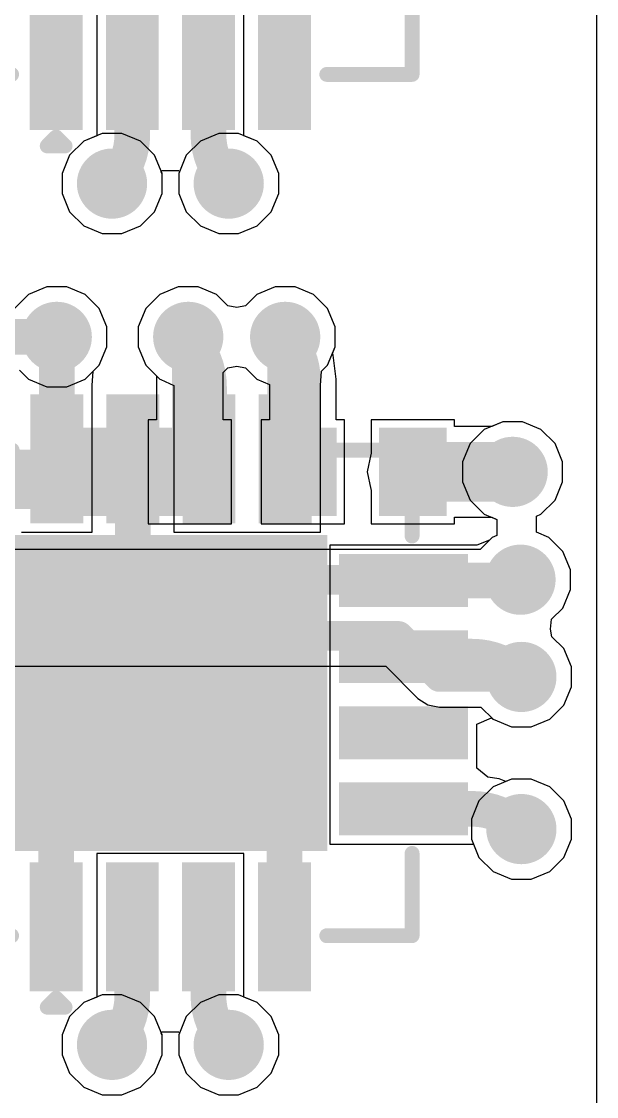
# Model space of a CAD drawing. Header units: millimetres. Extents: x -0.2 to 45, y 0 to 49.7.
# Drawn here: x 40.1 to 45.01, y 25.4 to 34.59 of the extents above; entities that cross this region are included whole.
import ezdxf

# ---------------------------------------------------------------- set-up
doc = ezdxf.new("R2010")
doc.units = ezdxf.units.MM
for name, color, linetype in [('BottomLayer', 5, 'Continuous'), ('BottomPaste', 16, 'Continuous'), ('BottomSolder', 6, 'Continuous'), ('TopLayer', 1, 'Continuous'), ('TopOverlay', 2, 'Continuous'), ('TopSolder', 216, 'Continuous'), ('ViaHoleLayer', 16, 'Continuous')]:
    doc.layers.add(name, color=color, linetype=linetype)

# ---------------------------------------------------------------- blocks, each defined once
blk = doc.blocks.new('QFN_16_EP_4_4__49')
at = {"layer": 'TopLayer'}
for points in [[(-1.1656, 2.5), (-0.8156, 2.5), (-0.8156, 1.5), (-1.1656, 1.5)], [(-0.5154, 2.5), (-0.1654, 2.5), (-0.1654, 1.5), (-0.5154, 1.5)], [(0.1349, 2.5), (0.4849, 2.5), (0.4849, 1.5), (0.1349, 1.5)], [(0.7851, 2.5), (1.1351, 2.5), (1.1351, 1.5), (0.7851, 1.5)], [(-1.3, 1.3), (1.3, 1.3), (1.3, -1.3), (-1.3, -1.3)], [(-1.5, 1.1402), (-1.5, 0.7902), (-2.5, 0.7902), (-2.5, 1.1402)], [(2.5, 1.1351), (2.5, 0.7851), (1.5, 0.7851), (1.5, 1.1351)], [(-1.5, 0.49), (-1.5, 0.14), (-2.5, 0.14), (-2.5, 0.49)], [(2.5, 0.4849), (2.5, 0.1349), (1.5, 0.1349), (1.5, 0.4849)], [(-1.5, -0.1603), (-1.5, -0.5103), (-2.5, -0.5103), (-2.5, -0.1603)], [(2.5, -0.1654), (2.5, -0.5154), (1.5, -0.5154), (1.5, -0.1654)], [(-1.5, -0.8105), (-1.5, -1.1605), (-2.5, -1.1605), (-2.5, -0.8105)], [(2.5, -0.8156), (2.5, -1.1656), (1.5, -1.1656), (1.5, -0.8156)], [(-1.1656, -1.5), (-0.8156, -1.5), (-0.8156, -2.5), (-1.1656, -2.5)], [(-0.5154, -1.5), (-0.1654, -1.5), (-0.1654, -2.5), (-0.5154, -2.5)], [(0.1349, -1.5), (0.4849, -1.5), (0.4849, -2.5), (0.1349, -2.5)], [(0.7851, -1.5), (1.1351, -1.5), (1.1351, -2.5), (0.7851, -2.5)]]:
    blk.add_hatch(color=1, dxfattribs=at).paths.add_polyline_path(points)
at = {"layer": 'TopSolder'}
for points in [[(-1.2164, 2.5508), (-0.7648, 2.5508), (-0.7648, 1.4492), (-1.2164, 1.4492)], [(-0.5662, 2.5508), (-0.1146, 2.5508), (-0.1146, 1.4492), (-0.5662, 1.4492)], [(0.0841, 2.5508), (0.5357, 2.5508), (0.5357, 1.4492), (0.0841, 1.4492)], [(0.7343, 2.5508), (1.1859, 2.5508), (1.1859, 1.4492), (0.7343, 1.4492)], [(-1.3508, 1.3508), (1.3508, 1.3508), (1.3508, -1.3508), (-1.3508, -1.3508)], [(-1.4492, 1.191), (-1.4492, 0.7394), (-2.5508, 0.7394), (-2.5508, 1.191)], [(2.5508, 1.1859), (2.5508, 0.7343), (1.4492, 0.7343), (1.4492, 1.1859)], [(-1.4492, 0.5408), (-1.4492, 0.0892), (-2.5508, 0.0892), (-2.5508, 0.5408)], [(2.5508, 0.5357), (2.5508, 0.0841), (1.4492, 0.0841), (1.4492, 0.5357)], [(-1.4492, -0.1095), (-1.4492, -0.5611), (-2.5508, -0.5611), (-2.5508, -0.1095)], [(2.5508, -0.1146), (2.5508, -0.5662), (1.4492, -0.5662), (1.4492, -0.1146)], [(-1.4492, -0.7597), (-1.4492, -1.2113), (-2.5508, -1.2113), (-2.5508, -0.7597)], [(2.5508, -0.7648), (2.5508, -1.2164), (1.4492, -1.2164), (1.4492, -0.7648)], [(-1.2164, -1.4492), (-0.7648, -1.4492), (-0.7648, -2.5508), (-1.2164, -2.5508)], [(-0.5662, -1.4492), (-0.1146, -1.4492), (-0.1146, -2.5508), (-0.5662, -2.5508)], [(0.0841, -1.4492), (0.5357, -1.4492), (0.5357, -2.5508), (0.0841, -2.5508)], [(0.7343, -1.4492), (1.1859, -1.4492), (1.1859, -2.5508), (0.7343, -2.5508)]]:
    blk.add_hatch(color=216, dxfattribs=at).paths.add_polyline_path(points)
at = {"layer": 'TopOverlay', "const_width": 0.127}
for points in [[(-2.0746, 2.0746), (-2.0746, 1.3459)], [(-2.0746, 2.0746), (-1.3714, 2.0746)], [(1.3408, 2.0746), (2.0745, 2.0746)], [(2.0745, 2.0746), (2.0745, 1.3409)], [(-2.6858, 1.0414), (-2.6858, 0.889)], [(-2.6858, 1.0414), (-2.6096, 0.9652)], [(-2.6096, 0.9652), (-2.6858, 0.889)], [(-2.0746, -1.3459), (-2.0746, -2.0746)], [(2.0745, -1.3409), (2.0745, -2.0746)], [(-2.0746, -2.0746), (-1.3714, -2.0746)], [(1.3408, -2.0746), (2.0745, -2.0746)]]:
    blk.add_lwpolyline(points, dxfattribs=at)
at = {"layer": 'TopOverlay', "const_width": 0.0635}
for points in [[(-2.1064, 2.0746, 1), (-2.0429, 2.0746, 1)], [(-2.1064, 2.0746, 1), (-2.0429, 2.0746, 1)], [(-1.4031, 2.0746, 1), (-1.3396, 2.0746, 1)], [(1.3091, 2.0746, 1), (1.3726, 2.0746, 1)], [(2.0428, 2.0746, 1), (2.1063, 2.0746, 1)], [(2.0428, 2.0746, 1), (2.1063, 2.0746, 1)], [(-2.1064, 1.3459, 1), (-2.0429, 1.3459, 1)], [(2.0428, 1.3409, 1), (2.1063, 1.3409, 1)], [(-2.7175, 1.0414, 1), (-2.654, 1.0414, 1)], [(-2.7175, 1.0414, 1), (-2.654, 1.0414, 1)], [(-2.6413, 0.9652, 1), (-2.5778, 0.9652, 1)], [(-2.6413, 0.9652, 1), (-2.5778, 0.9652, 1)], [(-2.7175, 0.889, 1), (-2.654, 0.889, 1)], [(-2.7175, 0.889, 1), (-2.654, 0.889, 1)], [(-2.1064, -1.3459, 1), (-2.0429, -1.3459, 1)], [(2.0428, -1.3409, 1), (2.1063, -1.3409, 1)], [(-2.1064, -2.0746, 1), (-2.0429, -2.0746, 1)], [(-2.1064, -2.0746, 1), (-2.0429, -2.0746, 1)], [(-1.4031, -2.0746, 1), (-1.3396, -2.0746, 1)], [(1.3091, -2.0746, 1), (1.3726, -2.0746, 1)], [(2.0428, -2.0746, 1), (2.1063, -2.0746, 1)], [(2.0428, -2.0746, 1), (2.1063, -2.0746, 1)]]:
    blk.add_lwpolyline(points, format="xyb", close=True, dxfattribs=at)
blk = doc.blocks.new('QFN_16_EP_4_4__50')
at = {"layer": 'TopLayer'}
for points in [[(-1.1656, 2.5), (-0.8156, 2.5), (-0.8156, 1.5), (-1.1656, 1.5)], [(-0.5154, 2.5), (-0.1654, 2.5), (-0.1654, 1.5), (-0.5154, 1.5)], [(0.1349, 2.5), (0.4849, 2.5), (0.4849, 1.5), (0.1349, 1.5)], [(0.7851, 2.5), (1.1351, 2.5), (1.1351, 1.5), (0.7851, 1.5)], [(-1.3, 1.3), (1.3, 1.3), (1.3, -1.3), (-1.3, -1.3)], [(-1.5, 1.1402), (-1.5, 0.7902), (-2.5, 0.7902), (-2.5, 1.1402)], [(2.5, 1.1351), (2.5, 0.7851), (1.5, 0.7851), (1.5, 1.1351)], [(-1.5, 0.49), (-1.5, 0.14), (-2.5, 0.14), (-2.5, 0.49)], [(2.5, 0.4849), (2.5, 0.1349), (1.5, 0.1349), (1.5, 0.4849)], [(-1.5, -0.1603), (-1.5, -0.5103), (-2.5, -0.5103), (-2.5, -0.1603)], [(2.5, -0.1654), (2.5, -0.5154), (1.5, -0.5154), (1.5, -0.1654)], [(-1.5, -0.8105), (-1.5, -1.1605), (-2.5, -1.1605), (-2.5, -0.8105)], [(2.5, -0.8156), (2.5, -1.1656), (1.5, -1.1656), (1.5, -0.8156)], [(-1.1656, -1.5), (-0.8156, -1.5), (-0.8156, -2.5), (-1.1656, -2.5)], [(-0.5154, -1.5), (-0.1654, -1.5), (-0.1654, -2.5), (-0.5154, -2.5)], [(0.1349, -1.5), (0.4849, -1.5), (0.4849, -2.5), (0.1349, -2.5)], [(0.7851, -1.5), (1.1351, -1.5), (1.1351, -2.5), (0.7851, -2.5)]]:
    blk.add_hatch(color=1, dxfattribs=at).paths.add_polyline_path(points)
at = {"layer": 'TopSolder'}
for points in [[(-1.2164, 2.5508), (-0.7648, 2.5508), (-0.7648, 1.4492), (-1.2164, 1.4492)], [(-0.5662, 2.5508), (-0.1146, 2.5508), (-0.1146, 1.4492), (-0.5662, 1.4492)], [(0.0841, 2.5508), (0.5357, 2.5508), (0.5357, 1.4492), (0.0841, 1.4492)], [(0.7343, 2.5508), (1.1859, 2.5508), (1.1859, 1.4492), (0.7343, 1.4492)], [(-1.3508, 1.3508), (1.3508, 1.3508), (1.3508, -1.3508), (-1.3508, -1.3508)], [(-1.4492, 1.191), (-1.4492, 0.7394), (-2.5508, 0.7394), (-2.5508, 1.191)], [(2.5508, 1.1859), (2.5508, 0.7343), (1.4492, 0.7343), (1.4492, 1.1859)], [(-1.4492, 0.5408), (-1.4492, 0.0892), (-2.5508, 0.0892), (-2.5508, 0.5408)], [(2.5508, 0.5357), (2.5508, 0.0841), (1.4492, 0.0841), (1.4492, 0.5357)], [(-1.4492, -0.1095), (-1.4492, -0.5611), (-2.5508, -0.5611), (-2.5508, -0.1095)], [(2.5508, -0.1146), (2.5508, -0.5662), (1.4492, -0.5662), (1.4492, -0.1146)], [(-1.4492, -0.7597), (-1.4492, -1.2113), (-2.5508, -1.2113), (-2.5508, -0.7597)], [(2.5508, -0.7648), (2.5508, -1.2164), (1.4492, -1.2164), (1.4492, -0.7648)], [(-1.2164, -1.4492), (-0.7648, -1.4492), (-0.7648, -2.5508), (-1.2164, -2.5508)], [(-0.5662, -1.4492), (-0.1146, -1.4492), (-0.1146, -2.5508), (-0.5662, -2.5508)], [(0.0841, -1.4492), (0.5357, -1.4492), (0.5357, -2.5508), (0.0841, -2.5508)], [(0.7343, -1.4492), (1.1859, -1.4492), (1.1859, -2.5508), (0.7343, -2.5508)]]:
    blk.add_hatch(color=216, dxfattribs=at).paths.add_polyline_path(points)
at = {"layer": 'TopOverlay', "const_width": 0.127}
for points in [[(-2.0746, 2.0746), (-2.0746, 1.3459)], [(-2.0746, 2.0746), (-1.3714, 2.0746)], [(1.3408, 2.0746), (2.0745, 2.0746)], [(2.0745, 2.0746), (2.0745, 1.3409)], [(-2.6858, 1.0414), (-2.6858, 0.889)], [(-2.6858, 1.0414), (-2.6096, 0.9652)], [(-2.6096, 0.9652), (-2.6858, 0.889)], [(-2.0746, -1.3459), (-2.0746, -2.0746)], [(2.0745, -1.3409), (2.0745, -2.0746)], [(-2.0746, -2.0746), (-1.3714, -2.0746)], [(1.3408, -2.0746), (2.0745, -2.0746)]]:
    blk.add_lwpolyline(points, dxfattribs=at)
at = {"layer": 'TopOverlay', "const_width": 0.0635}
for points in [[(-2.1064, 2.0746, 1), (-2.0429, 2.0746, 1)], [(-2.1064, 2.0746, 1), (-2.0429, 2.0746, 1)], [(-1.4031, 2.0746, 1), (-1.3396, 2.0746, 1)], [(1.3091, 2.0746, 1), (1.3726, 2.0746, 1)], [(2.0428, 2.0746, 1), (2.1063, 2.0746, 1)], [(2.0428, 2.0746, 1), (2.1063, 2.0746, 1)], [(-2.1064, 1.3459, 1), (-2.0429, 1.3459, 1)], [(2.0428, 1.3409, 1), (2.1063, 1.3409, 1)], [(-2.7175, 1.0414, 1), (-2.654, 1.0414, 1)], [(-2.7175, 1.0414, 1), (-2.654, 1.0414, 1)], [(-2.6413, 0.9652, 1), (-2.5778, 0.9652, 1)], [(-2.6413, 0.9652, 1), (-2.5778, 0.9652, 1)], [(-2.7175, 0.889, 1), (-2.654, 0.889, 1)], [(-2.7175, 0.889, 1), (-2.654, 0.889, 1)], [(-2.1064, -1.3459, 1), (-2.0429, -1.3459, 1)], [(2.0428, -1.3409, 1), (2.1063, -1.3409, 1)], [(-2.1064, -2.0746, 1), (-2.0429, -2.0746, 1)], [(-2.1064, -2.0746, 1), (-2.0429, -2.0746, 1)], [(-1.4031, -2.0746, 1), (-1.3396, -2.0746, 1)], [(1.3091, -2.0746, 1), (1.3726, -2.0746, 1)], [(2.0428, -2.0746, 1), (2.1063, -2.0746, 1)], [(2.0428, -2.0746, 1), (2.1063, -2.0746, 1)]]:
    blk.add_lwpolyline(points, format="xyb", close=True, dxfattribs=at)
blk = doc.blocks.new('C___0402_B_78')
at = {"layer": 'BottomLayer'}
for points in [[(-0.2413, 0.3175), (-0.2413, -0.3175), (-0.6985, -0.3175), (-0.6985, 0.3175)], [(0.6985, 0.3175), (0.6985, -0.3175), (0.2413, -0.3175), (0.2413, 0.3175)]]:
    blk.add_hatch(color=5, dxfattribs=at).paths.add_polyline_path(points)
at = {"layer": 'BottomPaste'}
for points in [[(-0.2413, 0.3175), (-0.2413, -0.3175), (-0.6985, -0.3175), (-0.6985, 0.3175)], [(0.6985, 0.3175), (0.6985, -0.3175), (0.2413, -0.3175), (0.2413, 0.3175)]]:
    blk.add_hatch(color=16, dxfattribs=at).paths.add_polyline_path(points)
at = {"layer": 'BottomSolder'}
for points in [[(-0.1813, 0.3775), (-0.1813, -0.3775), (-0.7585, -0.3775), (-0.7585, 0.3775)], [(0.7585, 0.3775), (0.7585, -0.3775), (0.1813, -0.3775), (0.1813, 0.3775)]]:
    blk.add_hatch(color=6, dxfattribs=at).paths.add_polyline_path(points)
blk = doc.blocks.new('C___0402_B_79')
at = {"layer": 'BottomLayer'}
for points in [[(-0.2413, 0.3175), (-0.2413, -0.3175), (-0.6985, -0.3175), (-0.6985, 0.3175)], [(0.6985, 0.3175), (0.6985, -0.3175), (0.2413, -0.3175), (0.2413, 0.3175)]]:
    blk.add_hatch(color=5, dxfattribs=at).paths.add_polyline_path(points)
at = {"layer": 'BottomPaste'}
for points in [[(-0.2413, 0.3175), (-0.2413, -0.3175), (-0.6985, -0.3175), (-0.6985, 0.3175)], [(0.6985, 0.3175), (0.6985, -0.3175), (0.2413, -0.3175), (0.2413, 0.3175)]]:
    blk.add_hatch(color=16, dxfattribs=at).paths.add_polyline_path(points)
at = {"layer": 'BottomSolder'}
for points in [[(-0.1813, 0.3775), (-0.1813, -0.3775), (-0.7585, -0.3775), (-0.7585, 0.3775)], [(0.7585, 0.3775), (0.7585, -0.3775), (0.1813, -0.3775), (0.1813, 0.3775)]]:
    blk.add_hatch(color=6, dxfattribs=at).paths.add_polyline_path(points)

msp = doc.modelspace()

# ---------------------------------------------------------------- hatches: boundary and pattern name
at = {"layer": 'BottomLayer'}
h = msp.add_hatch(color=5, dxfattribs=at)
edge = h.paths.add_edge_path()
edge.add_arc((40.8713, 33.2029), 0.3, 0, 360)
h = msp.add_hatch(color=5, dxfattribs=at)
edge = h.paths.add_edge_path()
edge.add_arc((41.8679, 33.2029), 0.3, 0, 360)
h = msp.add_hatch(color=5, dxfattribs=at)
edge = h.paths.add_edge_path()
edge.add_arc((40.3993, 31.8931), 0.3, 0, 360)
h = msp.add_hatch(color=5, dxfattribs=at)
edge = h.paths.add_edge_path()
edge.add_arc((41.522, 31.8931), 0.3, 0, 360)
h = msp.add_hatch(color=5, dxfattribs=at)
edge = h.paths.add_edge_path()
edge.add_arc((42.35, 31.8931), 0.3, 0, 360)
h = msp.add_hatch(color=5, dxfattribs=at)
edge = h.paths.add_edge_path()
edge.add_arc((44.2928, 30.7395), 0.3, 0, 360)
h = msp.add_hatch(color=5, dxfattribs=at)
edge = h.paths.add_edge_path()
edge.add_arc((44.3598, 29.8177), 0.3, 0, 360)
h = msp.add_hatch(color=5, dxfattribs=at)
edge = h.paths.add_edge_path()
edge.add_arc((44.3672, 28.9869), 0.3, 0, 360)
h = msp.add_hatch(color=5, dxfattribs=at)
edge = h.paths.add_edge_path()
edge.add_arc((40.5448, 28.7289), 0.3, 0, 360)
h = msp.add_hatch(color=5, dxfattribs=at)
edge = h.paths.add_edge_path()
edge.add_arc((41.329, 28.7289), 0.3, 0, 360)
h = msp.add_hatch(color=5, dxfattribs=at)
edge = h.paths.add_edge_path()
edge.add_arc((42.1132, 28.7289), 0.3, 0, 360)
h = msp.add_hatch(color=5, dxfattribs=at)
edge = h.paths.add_edge_path()
edge.add_arc((40.5448, 27.9629), 0.3, 0, 360)
h = msp.add_hatch(color=5, dxfattribs=at)
edge = h.paths.add_edge_path()
edge.add_arc((41.329, 27.9629), 0.3, 0, 360)
h = msp.add_hatch(color=5, dxfattribs=at)
edge = h.paths.add_edge_path()
edge.add_arc((42.1132, 27.9629), 0.3, 0, 360)
h = msp.add_hatch(color=5, dxfattribs=at)
edge = h.paths.add_edge_path()
edge.add_arc((44.3672, 27.6864), 0.3, 0, 360)
h = msp.add_hatch(color=5, dxfattribs=at)
edge = h.paths.add_edge_path()
edge.add_arc((40.8713, 25.8424), 0.3, 0, 360)
h = msp.add_hatch(color=5, dxfattribs=at)
edge = h.paths.add_edge_path()
edge.add_arc((41.8679, 25.8424), 0.3, 0, 360)
at = {"layer": 'BottomSolder'}
h = msp.add_hatch(color=6, dxfattribs=at)
edge = h.paths.add_edge_path()
edge.add_arc((40.5448, 28.7289), 0.4016, 0, 360)
h = msp.add_hatch(color=6, dxfattribs=at)
edge = h.paths.add_edge_path()
edge.add_arc((41.329, 28.7289), 0.4016, 0, 360)
h = msp.add_hatch(color=6, dxfattribs=at)
edge = h.paths.add_edge_path()
edge.add_arc((42.1132, 28.7289), 0.4016, 0, 360)
h = msp.add_hatch(color=6, dxfattribs=at)
edge = h.paths.add_edge_path()
edge.add_arc((40.5448, 27.9629), 0.4016, 0, 360)
h = msp.add_hatch(color=6, dxfattribs=at)
edge = h.paths.add_edge_path()
edge.add_arc((41.329, 27.9629), 0.4016, 0, 360)
h = msp.add_hatch(color=6, dxfattribs=at)
edge = h.paths.add_edge_path()
edge.add_arc((42.1132, 27.9629), 0.4016, 0, 360)
at = {"layer": 'TopLayer'}
h = msp.add_hatch(color=1, dxfattribs=at)
edge = h.paths.add_edge_path()
edge.add_arc((40.8713, 33.2029), 0.3, 0, 360)
h = msp.add_hatch(color=1, dxfattribs=at)
edge = h.paths.add_edge_path()
edge.add_arc((41.8679, 33.2029), 0.3, 0, 360)
h = msp.add_hatch(color=1, dxfattribs=at)
edge = h.paths.add_edge_path()
edge.add_arc((40.3993, 31.8931), 0.3, 0, 360)
h = msp.add_hatch(color=1, dxfattribs=at)
edge = h.paths.add_edge_path()
edge.add_arc((41.522, 31.8931), 0.3, 0, 360)
h = msp.add_hatch(color=1, dxfattribs=at)
edge = h.paths.add_edge_path()
edge.add_arc((42.35, 31.8931), 0.3, 0, 360)
h = msp.add_hatch(color=1, dxfattribs=at)
edge = h.paths.add_edge_path()
edge.add_arc((44.2928, 30.7395), 0.3, 0, 360)
h = msp.add_hatch(color=1, dxfattribs=at)
edge = h.paths.add_edge_path()
edge.add_arc((44.3598, 29.8177), 0.3, 0, 360)
h = msp.add_hatch(color=1, dxfattribs=at)
edge = h.paths.add_edge_path()
edge.add_arc((44.3672, 28.9869), 0.3, 0, 360)
h = msp.add_hatch(color=1, dxfattribs=at)
edge = h.paths.add_edge_path()
edge.add_arc((40.5448, 28.7289), 0.3, 0, 360)
h = msp.add_hatch(color=1, dxfattribs=at)
edge = h.paths.add_edge_path()
edge.add_arc((41.329, 28.7289), 0.3, 0, 360)
h = msp.add_hatch(color=1, dxfattribs=at)
edge = h.paths.add_edge_path()
edge.add_arc((42.1132, 28.7289), 0.3, 0, 360)
h = msp.add_hatch(color=1, dxfattribs=at)
edge = h.paths.add_edge_path()
edge.add_arc((40.5448, 27.9629), 0.3, 0, 360)
h = msp.add_hatch(color=1, dxfattribs=at)
edge = h.paths.add_edge_path()
edge.add_arc((41.329, 27.9629), 0.3, 0, 360)
h = msp.add_hatch(color=1, dxfattribs=at)
edge = h.paths.add_edge_path()
edge.add_arc((42.1132, 27.9629), 0.3, 0, 360)
h = msp.add_hatch(color=1, dxfattribs=at)
edge = h.paths.add_edge_path()
edge.add_arc((44.3672, 27.6864), 0.3, 0, 360)
h = msp.add_hatch(color=1, dxfattribs=at)
edge = h.paths.add_edge_path()
edge.add_arc((40.8713, 25.8424), 0.3, 0, 360)
h = msp.add_hatch(color=1, dxfattribs=at)
edge = h.paths.add_edge_path()
edge.add_arc((41.8679, 25.8424), 0.3, 0, 360)
at = {"layer": 'TopSolder'}
h = msp.add_hatch(color=216, dxfattribs=at)
edge = h.paths.add_edge_path()
edge.add_arc((40.5448, 28.7289), 0.4016, 0, 360)
h = msp.add_hatch(color=216, dxfattribs=at)
edge = h.paths.add_edge_path()
edge.add_arc((41.329, 28.7289), 0.4016, 0, 360)
h = msp.add_hatch(color=216, dxfattribs=at)
edge = h.paths.add_edge_path()
edge.add_arc((42.1132, 28.7289), 0.4016, 0, 360)
h = msp.add_hatch(color=216, dxfattribs=at)
edge = h.paths.add_edge_path()
edge.add_arc((40.5448, 27.9629), 0.4016, 0, 360)
h = msp.add_hatch(color=216, dxfattribs=at)
edge = h.paths.add_edge_path()
edge.add_arc((41.329, 27.9629), 0.4016, 0, 360)
h = msp.add_hatch(color=216, dxfattribs=at)
edge = h.paths.add_edge_path()
edge.add_arc((42.1132, 27.9629), 0.4016, 0, 360)
at = {"layer": 'ViaHoleLayer'}
h = msp.add_hatch(color=16, dxfattribs=at)
edge = h.paths.add_edge_path()
edge.add_arc((40.8713, 33.2029), 0.15, 0, 360)
h = msp.add_hatch(color=16, dxfattribs=at)
edge = h.paths.add_edge_path()
edge.add_arc((41.8679, 33.2029), 0.15, 0, 360)
h = msp.add_hatch(color=16, dxfattribs=at)
edge = h.paths.add_edge_path()
edge.add_arc((40.3993, 31.8931), 0.15, 0, 360)
h = msp.add_hatch(color=16, dxfattribs=at)
edge = h.paths.add_edge_path()
edge.add_arc((41.522, 31.8931), 0.15, 0, 360)
h = msp.add_hatch(color=16, dxfattribs=at)
edge = h.paths.add_edge_path()
edge.add_arc((42.35, 31.8931), 0.15, 0, 360)
h = msp.add_hatch(color=16, dxfattribs=at)
edge = h.paths.add_edge_path()
edge.add_arc((44.2928, 30.7395), 0.15, 0, 360)
h = msp.add_hatch(color=16, dxfattribs=at)
edge = h.paths.add_edge_path()
edge.add_arc((44.3598, 29.8177), 0.15, 0, 360)
h = msp.add_hatch(color=16, dxfattribs=at)
edge = h.paths.add_edge_path()
edge.add_arc((44.3672, 28.9869), 0.15, 0, 360)
h = msp.add_hatch(color=16, dxfattribs=at)
edge = h.paths.add_edge_path()
edge.add_arc((40.5448, 28.7289), 0.15, 0, 360)
h = msp.add_hatch(color=16, dxfattribs=at)
edge = h.paths.add_edge_path()
edge.add_arc((41.329, 28.7289), 0.15, 0, 360)
h = msp.add_hatch(color=16, dxfattribs=at)
edge = h.paths.add_edge_path()
edge.add_arc((42.1132, 28.7289), 0.15, 0, 360)
h = msp.add_hatch(color=16, dxfattribs=at)
edge = h.paths.add_edge_path()
edge.add_arc((40.5448, 27.9629), 0.15, 0, 360)
h = msp.add_hatch(color=16, dxfattribs=at)
edge = h.paths.add_edge_path()
edge.add_arc((41.329, 27.9629), 0.15, 0, 360)
h = msp.add_hatch(color=16, dxfattribs=at)
edge = h.paths.add_edge_path()
edge.add_arc((42.1132, 27.9629), 0.15, 0, 360)
h = msp.add_hatch(color=16, dxfattribs=at)
edge = h.paths.add_edge_path()
edge.add_arc((44.3672, 27.6864), 0.15, 0, 360)
h = msp.add_hatch(color=16, dxfattribs=at)
edge = h.paths.add_edge_path()
edge.add_arc((40.8713, 25.8424), 0.15, 0, 360)
h = msp.add_hatch(color=16, dxfattribs=at)
edge = h.paths.add_edge_path()
edge.add_arc((41.8679, 25.8424), 0.15, 0, 360)

# ---------------------------------------------------------------- linework, layer by layer
at = {"layer": 'BottomLayer'}
for p, q in [((45.0088, 40.3425), (45.0088, 0.0954)), ((40.7863, 33.6299), (40.6294, 33.5649)), ((40.9562, 33.6299), (40.7863, 33.6299)), ((41.1131, 33.5649), (40.9562, 33.6299)), ((41.783, 33.6299), (41.626, 33.5649)), ((41.9528, 33.6299), (41.783, 33.6299)), ((42.1098, 33.5649), (41.9528, 33.6299)), ((40.6294, 33.5649), (40.5093, 33.4448)), ((41.2332, 33.4448), (41.1131, 33.5649)), ((41.626, 33.5649), (41.5059, 33.4448)), ((42.2299, 33.4448), (42.1098, 33.5649)), ((40.5093, 33.4448), (40.4443, 33.2879)), ((41.2983, 33.2879), (41.2332, 33.4448)), ((41.5059, 33.4448), (41.4409, 33.2879)), ((42.2949, 33.2879), (42.2299, 33.4448)), ((40.4443, 33.2879), (40.4443, 33.118)), ((41.2983, 33.118), (41.2983, 33.2879)), ((41.4409, 33.2879), (41.4409, 33.118)), ((42.2949, 33.118), (42.2949, 33.2879)), ((40.4443, 33.118), (40.5093, 32.9611)), ((41.2332, 32.9611), (41.2983, 33.118)), ((41.4409, 33.118), (41.5059, 32.9611)), ((42.2299, 32.9611), (42.2949, 33.118)), ((40.5093, 32.9611), (40.6294, 32.8409)), ((41.1131, 32.8409), (41.2332, 32.9611)), ((41.5059, 32.9611), (41.626, 32.8409)), ((42.1098, 32.8409), (42.2299, 32.9611)), ((40.6294, 32.8409), (40.7863, 32.7759)), ((40.9562, 32.7759), (41.1131, 32.8409)), ((41.626, 32.8409), (41.783, 32.7759)), ((41.9528, 32.7759), (42.1098, 32.8409)), ((40.7863, 32.7759), (40.9562, 32.7759)), ((41.783, 32.7759), (41.9528, 32.7759)), ((40.1574, 32.2551), (40.0803, 32.178)), ((40.3144, 32.3201), (40.1574, 32.2551)), ((40.4842, 32.3201), (40.3144, 32.3201)), ((40.6412, 32.2551), (40.4842, 32.3201)), ((40.7613, 32.135), (40.6412, 32.2551)), ((41.2801, 32.2551), (41.16, 32.135)), ((41.437, 32.3201), (41.2801, 32.2551)), ((41.6069, 32.3201), (41.437, 32.3201)), ((41.7639, 32.2551), (41.6069, 32.3201)), ((41.8603, 32.1586), (41.7639, 32.2551)), ((42.1081, 32.2551), (42.0117, 32.1586)), ((42.2651, 32.3201), (42.1081, 32.2551)), ((42.435, 32.3201), (42.2651, 32.3201)), ((42.5919, 32.2551), (42.435, 32.3201)), ((42.712, 32.135), (42.5919, 32.2551)), ((41.936, 32.1446), (41.8603, 32.1586)), ((42.0117, 32.1586), (41.936, 32.1446)), ((40.8263, 31.9781), (40.7613, 32.135)), ((41.16, 32.135), (41.095, 31.9781)), ((42.777, 31.9781), (42.712, 32.135)), ((40.8263, 31.8082), (40.8263, 31.9781)), ((41.095, 31.9781), (41.095, 31.8082)), ((42.777, 31.8082), (42.777, 31.9781)), ((40.7613, 31.6513), (40.8263, 31.8082)), ((41.095, 31.8082), (41.16, 31.6513)), ((42.7535, 31.7513), (42.777, 31.8082)), ((42.7593, 31.7372), (42.7535, 31.7513)), ((42.7865, 31.5303), (42.7593, 31.7372)), ((40.0803, 31.6083), (40.1574, 31.5312)), ((40.6412, 31.5312), (40.7613, 31.6513)), ((41.16, 31.6513), (41.2502, 31.561)), ((41.82, 31.5873), (41.8603, 31.6276)), ((41.8603, 31.6276), (41.936, 31.6416)), ((41.936, 31.6416), (42.0117, 31.6276)), ((42.0117, 31.6276), (42.1081, 31.5312)), ((40.1574, 31.5312), (40.3144, 31.4661)), ((40.4842, 31.4661), (40.6412, 31.5312)), ((41.2502, 31.561), (41.2502, 31.184)), ((41.82, 31.184), (41.82, 31.5873)), ((42.1081, 31.5312), (42.2154, 31.4867)), ((42.7852, 31.184), (42.7852, 31.5303)), ((42.7852, 31.5303), (42.7865, 31.5303)), ((40.3144, 31.4661), (40.4842, 31.4661)), ((42.2154, 31.4867), (42.2154, 31.184)), ((41.2502, 31.184), (41.1795, 31.184)), ((41.1795, 31.184), (41.1795, 30.295)), ((41.8907, 31.184), (41.82, 31.184)), ((41.8907, 30.295), (41.8907, 31.184)), ((42.2154, 31.184), (42.1447, 31.184)), ((42.1447, 31.184), (42.1447, 30.295)), ((42.8559, 31.184), (42.7852, 31.184)), ((42.8559, 30.295), (42.8559, 31.184)), ((43.7957, 31.184), (43.0845, 31.184)), ((43.0845, 31.184), (43.0845, 30.8931)), ((43.7957, 31.128), (43.7957, 31.184)), ((44.2079, 31.1665), (44.1149, 31.128)), ((44.3777, 31.1665), (44.2079, 31.1665)), ((44.5347, 31.1015), (44.3777, 31.1665)), ((44.1149, 31.128), (43.7957, 31.128)), ((44.6548, 30.9814), (44.5347, 31.1015)), ((44.7198, 30.8244), (44.6548, 30.9814)), ((43.0812, 30.8882), (43.0516, 30.7395)), ((43.0845, 30.8931), (43.0812, 30.8882)), ((44.7198, 30.6546), (44.7198, 30.8244)), ((43.0516, 30.7395), (43.0812, 30.5908)), ((44.6548, 30.4976), (44.7198, 30.6546)), ((43.0812, 30.5908), (43.0845, 30.5859)), ((43.0845, 30.5859), (43.0845, 30.295)), ((44.5347, 30.3775), (44.6548, 30.4976)), ((43.7957, 30.295), (43.7957, 30.351)), ((43.7957, 30.351), (44.1149, 30.351)), ((44.1149, 30.351), (44.1573, 30.3335)), ((44.1573, 30.3335), (44.1573, 30.196)), ((44.4954, 30.3612), (44.5347, 30.3775)), ((44.4954, 30.2238), (44.4954, 30.3612)), ((41.1795, 30.295), (41.8907, 30.295)), ((42.1447, 30.295), (42.8559, 30.295)), ((43.0845, 30.295), (43.7957, 30.295)), ((44.118, 30.1797), (44.0149, 30.0767)), ((44.1573, 30.196), (44.118, 30.1797)), ((44.6017, 30.1797), (44.4954, 30.2238)), ((44.7218, 30.0596), (44.6017, 30.1797)), ((44.0149, 30.0767), (39.7586, 30.0767)), ((44.7868, 29.9027), (44.7218, 30.0596)), ((44.7868, 29.7328), (44.7868, 29.9027)), ((44.7218, 29.5758), (44.7868, 29.7328)), ((44.6255, 29.4795), (44.7218, 29.5758)), ((44.6148, 29.3942), (44.6255, 29.4795)), ((44.6286, 29.3294), (44.6148, 29.3942)), ((44.7292, 29.2288), (44.6286, 29.3294)), ((44.7942, 29.0718), (44.7292, 29.2288)), ((39.5732, 29.078), (43.2096, 29.078)), ((43.2096, 29.078), (43.4839, 28.8038)), ((44.7942, 28.902), (44.7942, 29.0718)), ((44.7292, 28.745), (44.7942, 28.902)), ((43.4839, 28.8038), (43.5679, 28.7476)), ((43.5679, 28.7476), (43.667, 28.7279)), ((43.667, 28.7279), (44.0223, 28.7279)), ((44.0223, 28.7279), (44.1253, 28.6249)), ((44.6091, 28.6249), (44.7292, 28.745)), ((44.1253, 28.6249), (44.2823, 28.5599)), ((44.4521, 28.5599), (44.6091, 28.6249)), ((44.2823, 28.5599), (44.4521, 28.5599)), ((44.2823, 28.1134), (44.1253, 28.0484)), ((44.4521, 28.1134), (44.2823, 28.1134)), ((44.6091, 28.0484), (44.4521, 28.1134)), ((44.1253, 28.0484), (44.0052, 27.9283)), ((44.7292, 27.9283), (44.6091, 28.0484)), ((44.0052, 27.9283), (43.9402, 27.7714)), ((44.7942, 27.7714), (44.7292, 27.9283)), ((43.9402, 27.7714), (43.9402, 27.6015)), ((44.7942, 27.6015), (44.7942, 27.7714)), ((43.9402, 27.6015), (44.0052, 27.4445)), ((44.7292, 27.4445), (44.7942, 27.6015)), ((44.0052, 27.4445), (44.1253, 27.3244)), ((44.6091, 27.3244), (44.7292, 27.4445)), ((44.1253, 27.3244), (44.2823, 27.2594)), ((44.4521, 27.2594), (44.6091, 27.3244)), ((44.2823, 27.2594), (44.4521, 27.2594)), ((40.6294, 26.2044), (40.5093, 26.0843)), ((40.7863, 26.2694), (40.6294, 26.2044)), ((40.9562, 26.2694), (40.7863, 26.2694)), ((41.1131, 26.2044), (40.9562, 26.2694)), ((41.2332, 26.0843), (41.1131, 26.2044)), ((41.626, 26.2044), (41.5059, 26.0843)), ((41.783, 26.2694), (41.626, 26.2044)), ((41.9528, 26.2694), (41.783, 26.2694)), ((42.1098, 26.2044), (41.9528, 26.2694)), ((42.2299, 26.0843), (42.1098, 26.2044)), ((40.5093, 26.0843), (40.4443, 25.9274)), ((41.2983, 25.9274), (41.2332, 26.0843)), ((41.5059, 26.0843), (41.4409, 25.9274)), ((42.2949, 25.9274), (42.2299, 26.0843)), ((40.4443, 25.9274), (40.4443, 25.7575)), ((41.2983, 25.7575), (41.2983, 25.9274)), ((41.4409, 25.9274), (41.4409, 25.7575)), ((42.2949, 25.7575), (42.2949, 25.9274)), ((40.4443, 25.7575), (40.5093, 25.6006)), ((41.2332, 25.6006), (41.2983, 25.7575)), ((41.4409, 25.7575), (41.5059, 25.6006)), ((42.2299, 25.6006), (42.2949, 25.7575)), ((40.5093, 25.6006), (40.6294, 25.4804)), ((41.1131, 25.4804), (41.2332, 25.6006)), ((41.5059, 25.6006), (41.626, 25.4804)), ((42.1098, 25.4804), (42.2299, 25.6006)), ((40.6294, 25.4804), (40.7863, 25.4154)), ((40.9562, 25.4154), (41.1131, 25.4804)), ((41.626, 25.4804), (41.783, 25.4154)), ((41.9528, 25.4154), (42.1098, 25.4804)), ((40.7863, 25.4154), (40.9562, 25.4154)), ((41.783, 25.4154), (41.9528, 25.4154))]:
    msp.add_line(p, q, dxfattribs=at)
for points, const_width in [([(39.5194, 31.8931), (40.3993, 31.8931)], 0.3048), ([(41.5351, 30.8426), (41.5351, 31.88)], 0.3048), ([(42.5003, 30.8426), (42.5003, 31.5303)], 0.3048), ([(40.5953, 30.7014), (40.5953, 30.7395)], 0.508), ([(43.4401, 30.7395), (44.2928, 30.7395)], 0.508), ([(39.8222, 30.607), (39.8912, 30.676)], 0.508), ([(39.8912, 30.676), (40.5699, 30.676)], 0.508), ([(40.5699, 30.676), (40.5953, 30.7014)], 0.508), ([(39.6513, 29.8177), (44.3598, 29.8177)], 0.254), ([(39.5732, 29.337), (43.3169, 29.337)], 0.254), ([(43.3169, 29.337), (43.667, 28.9869)], 0.254), ([(43.667, 28.9869), (44.3672, 28.9869)], 0.254)]:
    msp.add_lwpolyline(points, dxfattribs=dict(at, const_width=const_width))
for points, const_width in [([(40.3231, 31.8931, 1), (40.4755, 31.8931, 1)], 0.1524), ([(41.4589, 31.88, 1), (41.6113, 31.88, 1)], 0.1524), ([(42.2738, 31.8931, 1), (42.4262, 31.8931, 1)], 0.1524), ([(42.4241, 31.5303, 1), (42.5765, 31.5303, 1)], 0.1524), ([(42.4241, 31.5303, 1), (42.5765, 31.5303, 1)], 0.1524), ([(40.4683, 30.7395, 1), (40.7223, 30.7395, 1)], 0.254), ([(41.4589, 30.8426, 1), (41.6113, 30.8426, 1)], 0.1524), ([(42.4241, 30.8426, 1), (42.5765, 30.8426, 1)], 0.1524), ([(43.3131, 30.7395, 1), (43.5671, 30.7395, 1)], 0.254), ([(44.1658, 30.7395, 1), (44.4198, 30.7395, 1)], 0.254), ([(39.7642, 30.676, 1), (40.0182, 30.676, 1)], 0.254), ([(39.7642, 30.676, 1), (40.0182, 30.676, 1)], 0.254), ([(40.4429, 30.676, 1), (40.6969, 30.676, 1)], 0.254), ([(40.4429, 30.676, 1), (40.6969, 30.676, 1)], 0.254), ([(40.4683, 30.7014, 1), (40.7223, 30.7014, 1)], 0.254), ([(40.4683, 30.7014, 1), (40.7223, 30.7014, 1)], 0.254), ([(44.2963, 29.8177, 1), (44.4233, 29.8177, 1)], 0.127), ([(43.2534, 29.337, 1), (43.3804, 29.337, 1)], 0.127), ([(43.2534, 29.337, 1), (43.3804, 29.337, 1)], 0.127), ([(43.6035, 28.9869, 1), (43.7305, 28.9869, 1)], 0.127), ([(43.6035, 28.9869, 1), (43.7305, 28.9869, 1)], 0.127), ([(44.3037, 28.9869, 1), (44.4307, 28.9869, 1)], 0.127)]:
    msp.add_lwpolyline(points, format="xyb", close=True, dxfattribs=dict(at, const_width=const_width))
at = {"layer": 'BottomLayer', "const_width": 0.3048}
msp.add_lwpolyline([(42.35, 31.8931, -0.198912), (42.5003, 31.5303)], format="xyb", dxfattribs=at)
at = {"layer": 'TopLayer'}
for p, q in [((45.0088, 40.3425), (45.0088, 0.0954)), ((40.7425, 34.8377), (40.7425, 33.6118)), ((41.9967, 33.6118), (41.9967, 34.8377)), ((40.6294, 33.5649), (40.5093, 33.4448)), ((40.7425, 33.6118), (40.6294, 33.5649)), ((42.1098, 33.5649), (41.9967, 33.6118)), ((42.2299, 33.4448), (42.1098, 33.5649)), ((40.5093, 33.4448), (40.4443, 33.2879)), ((42.2949, 33.2879), (42.2299, 33.4448)), ((40.4443, 33.2879), (40.4443, 33.118)), ((41.2918, 33.3035), (41.2977, 33.3147)), ((41.2983, 33.2879), (41.2918, 33.3035)), ((41.2977, 33.3147), (41.4414, 33.3147)), ((41.2983, 33.118), (41.2983, 33.2879)), ((41.4474, 33.3035), (41.4409, 33.2879)), ((41.4409, 33.2879), (41.4409, 33.118)), ((41.4414, 33.3147), (41.4474, 33.3035)), ((42.2949, 33.118), (42.2949, 33.2879)), ((40.4443, 33.118), (40.5093, 32.9611)), ((41.2332, 32.9611), (41.2983, 33.118)), ((41.4409, 33.118), (41.5059, 32.9611)), ((42.2299, 32.9611), (42.2949, 33.118)), ((40.5093, 32.9611), (40.6294, 32.8409)), ((41.1131, 32.8409), (41.2332, 32.9611)), ((41.5059, 32.9611), (41.626, 32.8409)), ((42.1098, 32.8409), (42.2299, 32.9611)), ((40.6294, 32.8409), (40.7863, 32.7759)), ((40.9562, 32.7759), (41.1131, 32.8409)), ((41.626, 32.8409), (41.783, 32.7759)), ((41.9528, 32.7759), (42.1098, 32.8409)), ((40.7863, 32.7759), (40.9562, 32.7759)), ((41.783, 32.7759), (41.9528, 32.7759)), ((40.1574, 32.2551), (40.0373, 32.135)), ((40.3144, 32.3201), (40.1574, 32.2551)), ((40.4842, 32.3201), (40.3144, 32.3201)), ((40.6412, 32.2551), (40.4842, 32.3201)), ((40.7613, 32.135), (40.6412, 32.2551)), ((41.2801, 32.2551), (41.16, 32.135)), ((41.437, 32.3201), (41.2801, 32.2551)), ((41.6069, 32.3201), (41.437, 32.3201)), ((41.7639, 32.2551), (41.6069, 32.3201)), ((41.8603, 32.1586), (41.7639, 32.2551)), ((42.1081, 32.2551), (42.0117, 32.1586)), ((42.2651, 32.3201), (42.1081, 32.2551)), ((42.435, 32.3201), (42.2651, 32.3201)), ((42.5919, 32.2551), (42.435, 32.3201)), ((42.712, 32.135), (42.5919, 32.2551)), ((41.936, 32.1446), (41.8603, 32.1586)), ((42.0117, 32.1586), (41.936, 32.1446)), ((40.8263, 31.9781), (40.7613, 32.135)), ((41.16, 32.135), (41.095, 31.9781)), ((42.777, 31.9781), (42.712, 32.135)), ((40.8263, 31.8082), (40.8263, 31.9781)), ((41.095, 31.9781), (41.095, 31.8082)), ((42.777, 31.8082), (42.777, 31.9781)), ((40.7613, 31.6513), (40.8263, 31.8082)), ((41.095, 31.8082), (41.16, 31.6513)), ((42.712, 31.6513), (42.777, 31.8082)), ((40.7105, 31.6004), (40.7613, 31.6513)), ((41.16, 31.6513), (41.2801, 31.5312)), ((42.6612, 31.6004), (42.712, 31.6513)), ((40.7013, 31.4772), (40.7105, 31.6004)), ((41.2801, 31.5312), (41.2877, 31.528)), ((41.2877, 31.528), (41.3978, 31.4772)), ((42.652, 31.4772), (42.6612, 31.6004)), ((40.7013, 30.2232), (40.7013, 31.4772)), ((40.7013, 31.4772), (40.7013, 31.4772)), ((41.3978, 31.4772), (41.3978, 31.4772)), ((41.3978, 31.4772), (41.3978, 31.4772)), ((41.3978, 31.4772), (41.3978, 30.2232)), ((42.652, 30.2232), (42.652, 31.4772)), ((42.652, 31.4772), (42.652, 31.4772)), ((44.2079, 31.1665), (44.0509, 31.1015)), ((44.3777, 31.1665), (44.2079, 31.1665)), ((44.5347, 31.1015), (44.3777, 31.1665)), ((44.0509, 31.1015), (43.9308, 30.9814)), ((44.6548, 30.9814), (44.5347, 31.1015)), ((43.9308, 30.9814), (43.8658, 30.8244)), ((44.7198, 30.8244), (44.6548, 30.9814)), ((43.8658, 30.8244), (43.8658, 30.6546)), ((44.7198, 30.6546), (44.7198, 30.8244)), ((43.8658, 30.6546), (43.9308, 30.4976)), ((44.6548, 30.4976), (44.7198, 30.6546)), ((43.9308, 30.4976), (44.0509, 30.3775)), ((44.5347, 30.3775), (44.6548, 30.4976)), ((44.0509, 30.3775), (44.1573, 30.3335)), ((44.1573, 30.3335), (44.1573, 30.196)), ((44.4954, 30.3612), (44.5347, 30.3775)), ((44.4954, 30.2238), (44.4954, 30.3612)), ((40.0973, 30.2232), (40.7013, 30.2232)), ((41.3978, 30.2232), (42.0018, 30.2232)), ((42.0018, 30.2232), (42.0018, 30.2232)), ((42.0018, 30.2232), (42.048, 30.2232)), ((42.048, 30.2232), (42.048, 30.2232)), ((42.048, 30.2232), (42.652, 30.2232)), ((44.095, 30.1568), (43.9864, 30.1124)), ((44.118, 30.1797), (44.095, 30.1568)), ((44.1573, 30.196), (44.118, 30.1797)), ((44.6017, 30.1797), (44.4954, 30.2238)), ((44.7218, 30.0596), (44.6017, 30.1797)), ((43.9864, 30.1123), (42.7324, 30.1123)), ((42.7324, 30.1123), (42.7324, 29.5083)), ((43.9864, 30.1124), (43.9864, 30.1124)), ((43.9864, 30.1124), (43.9864, 30.1124)), ((43.9864, 30.1124), (43.9864, 30.1123)), ((44.7868, 29.9027), (44.7218, 30.0596)), ((44.7868, 29.7328), (44.7868, 29.9027)), ((44.7218, 29.5758), (44.7868, 29.7328)), ((42.7324, 29.5083), (42.7324, 29.5083)), ((42.7324, 29.5083), (42.7324, 29.4621)), ((44.6255, 29.4795), (44.7218, 29.5758)), ((42.7324, 29.4621), (42.7324, 29.4621)), ((42.7324, 29.4621), (42.7324, 28.9389)), ((44.6148, 29.3942), (44.6255, 29.4795)), ((44.6286, 29.3294), (44.6148, 29.3942)), ((44.7292, 29.2288), (44.6286, 29.3294)), ((44.7942, 29.0718), (44.7292, 29.2288)), ((44.7942, 28.902), (44.7942, 29.0718)), ((42.7324, 28.9389), (42.7324, 28.8581)), ((42.7324, 28.8581), (42.7324, 28.8581)), ((42.7324, 28.8581), (42.7324, 28.8119)), ((44.7292, 28.745), (44.7942, 28.902)), ((42.7324, 28.8119), (42.7324, 28.8119)), ((42.7324, 28.8119), (42.7324, 28.2886)), ((44.6091, 28.6249), (44.7292, 28.745)), ((43.9864, 28.5842), (44.1134, 28.6368)), ((43.9864, 28.2886), (43.9864, 28.5842)), ((44.1134, 28.6368), (44.1253, 28.6249)), ((44.1253, 28.6249), (44.2823, 28.5599)), ((44.4521, 28.5599), (44.6091, 28.6249)), ((44.2823, 28.5599), (44.4521, 28.5599)), ((42.7324, 28.2886), (42.7324, 28.2079)), ((42.7324, 28.2079), (42.7324, 28.0809)), ((43.9864, 28.2079), (43.9864, 28.2886)), ((44.0808, 28.1292), (43.9864, 28.2079)), ((44.1764, 28.1166), (44.0808, 28.1292)), ((44.2332, 28.0931), (44.1764, 28.1166)), ((44.2823, 28.1134), (44.2332, 28.0931)), ((44.4521, 28.1134), (44.2823, 28.1134)), ((44.6091, 28.0484), (44.4521, 28.1134)), ((42.7324, 28.0809), (42.7324, 27.5576)), ((44.7292, 27.9283), (44.6091, 28.0484)), ((44.7942, 27.7714), (44.7292, 27.9283)), ((44.7942, 27.6015), (44.7942, 27.7714)), ((44.7292, 27.4445), (44.7942, 27.6015)), ((41.2657, 27.4772), (40.7425, 27.4772)), ((40.7425, 27.4772), (40.7425, 26.2513)), ((41.3927, 27.4772), (41.2657, 27.4772)), ((41.9967, 27.4772), (41.3927, 27.4772)), ((41.9967, 26.2513), (41.9967, 27.4772)), ((42.7324, 27.5576), (43.9584, 27.5576)), ((43.9584, 27.5576), (44.0052, 27.4445)), ((44.0052, 27.4445), (44.1253, 27.3244)), ((44.6091, 27.3244), (44.7292, 27.4445)), ((44.1253, 27.3244), (44.2823, 27.2594)), ((44.4521, 27.2594), (44.6091, 27.3244)), ((44.2823, 27.2594), (44.4521, 27.2594)), ((40.6294, 26.2044), (40.5093, 26.0843)), ((40.7425, 26.2513), (40.6294, 26.2044)), ((42.1098, 26.2044), (41.9967, 26.2513)), ((42.2299, 26.0843), (42.1098, 26.2044)), ((40.5093, 26.0843), (40.4443, 25.9274)), ((42.2949, 25.9274), (42.2299, 26.0843)), ((40.4443, 25.9274), (40.4443, 25.7575)), ((41.2918, 25.943), (41.2977, 25.9542)), ((41.2983, 25.9274), (41.2918, 25.943)), ((41.2977, 25.9542), (41.4414, 25.9542)), ((41.2983, 25.7575), (41.2983, 25.9274)), ((41.4474, 25.943), (41.4409, 25.9274)), ((41.4409, 25.9274), (41.4409, 25.7575)), ((41.4414, 25.9542), (41.4474, 25.943)), ((42.2949, 25.7575), (42.2949, 25.9274)), ((40.4443, 25.7575), (40.5093, 25.6006)), ((41.2332, 25.6006), (41.2983, 25.7575)), ((41.4409, 25.7575), (41.5059, 25.6006)), ((42.2299, 25.6006), (42.2949, 25.7575)), ((40.5093, 25.6006), (40.6294, 25.4804)), ((41.1131, 25.4804), (41.2332, 25.6006)), ((41.5059, 25.6006), (41.626, 25.4804)), ((42.1098, 25.4804), (42.2299, 25.6006)), ((40.6294, 25.4804), (40.7863, 25.4154)), ((40.9562, 25.4154), (41.1131, 25.4804)), ((41.626, 25.4804), (41.783, 25.4154)), ((41.9528, 25.4154), (42.1098, 25.4804)), ((40.7863, 25.4154), (40.9562, 25.4154)), ((41.783, 25.4154), (41.9528, 25.4154))]:
    msp.add_line(p, q, dxfattribs=at)
at = {"layer": 'TopLayer', "const_width": 0.3048}
for points in [[(40.3754, 34.2107), (40.3754, 35.2455)], [(42.3261, 34.2107), (42.3261, 35.2252)], [(41.0445, 33.6211), (41.0445, 34.2107)], [(41.6947, 33.6211), (41.6947, 34.2107)], [(40.3993, 30.9533), (40.3993, 31.8931)], [(42.35, 30.8502), (42.35, 31.8931)], [(41.6998, 30.8502), (41.6998, 31.4639)], [(41.0495, 30.8502), (41.0495, 30.9533)], [(41.0495, 29.2632), (41.0495, 30.8502)], [(43.3594, 29.8103), (44.3525, 29.8103)], [(41.0495, 29.2632), (41.3594, 28.9533)], [(43.3594, 29.1601), (43.9491, 29.1601)], [(40.3942, 27.9881), (41.3594, 28.9533)], [(41.3594, 28.9533), (41.4564, 28.8563)], [(41.4564, 28.8563), (42.3449, 27.9678)], [(40.3942, 26.9533), (40.3942, 27.9881)], [(42.3449, 26.9533), (42.3449, 27.9678)], [(43.3594, 27.8596), (43.9491, 27.8596)], [(41.0445, 26.2606), (41.0445, 26.8502)], [(41.6947, 26.2606), (41.6947, 26.8502)]]:
    msp.add_lwpolyline(points, dxfattribs=at)
at = {"layer": 'TopLayer', "const_width": 0.1524}
for points in [[(40.2992, 34.2107, 1), (40.4516, 34.2107, 1)], [(40.9683, 34.2107, 1), (41.1207, 34.2107, 1)], [(41.6185, 34.2107, 1), (41.7709, 34.2107, 1)], [(42.2499, 34.2107, 1), (42.4023, 34.2107, 1)], [(40.9683, 33.6211, 1), (41.1207, 33.6211, 1)], [(40.9683, 33.6211, 1), (41.1207, 33.6211, 1)], [(41.6185, 33.6211, 1), (41.7709, 33.6211, 1)], [(41.6185, 33.6211, 1), (41.7709, 33.6211, 1)], [(40.7951, 33.2029, 1), (40.9475, 33.2029, 1)], [(41.7917, 33.2029, 1), (41.9441, 33.2029, 1)], [(40.3231, 31.8931, 1), (40.4755, 31.8931, 1)], [(41.4458, 31.8931, 1), (41.5982, 31.8931, 1)], [(42.2738, 31.8931, 1), (42.4262, 31.8931, 1)], [(41.6236, 31.4639, 1), (41.776, 31.4639, 1)], [(41.6236, 31.4639, 1), (41.776, 31.4639, 1)], [(40.3231, 30.9533, 1), (40.4755, 30.9533, 1)], [(40.9733, 30.9533, 1), (41.1257, 30.9533, 1)], [(40.9733, 30.8502, 1), (41.1257, 30.8502, 1)], [(40.9733, 30.8502, 1), (41.1257, 30.8502, 1)], [(41.6236, 30.8502, 1), (41.776, 30.8502, 1)], [(42.2738, 30.8502, 1), (42.4262, 30.8502, 1)], [(43.2832, 29.8103, 1), (43.4356, 29.8103, 1)], [(44.2763, 29.8103, 1), (44.4287, 29.8103, 1)], [(40.9733, 29.2632, 1), (41.1257, 29.2632, 1)], [(40.9733, 29.2632, 1), (41.1257, 29.2632, 1)], [(43.2832, 29.1601, 1), (43.4356, 29.1601, 1)], [(43.8729, 29.1601, 1), (44.0253, 29.1601, 1)], [(43.8729, 29.1601, 1), (44.0253, 29.1601, 1)], [(44.291, 28.9869, 1), (44.4434, 28.9869, 1)], [(41.2832, 28.9533, 1), (41.4356, 28.9533, 1)], [(41.2832, 28.9533, 1), (41.4356, 28.9533, 1)], [(41.2832, 28.9533, 1), (41.4356, 28.9533, 1)], [(41.3802, 28.8563, 1), (41.5326, 28.8563, 1)], [(41.3802, 28.8563, 1), (41.5326, 28.8563, 1)], [(40.318, 27.9881, 1), (40.4704, 27.9881, 1)], [(40.318, 27.9881, 1), (40.4704, 27.9881, 1)], [(42.2687, 27.9678, 1), (42.4211, 27.9678, 1)], [(42.2687, 27.9678, 1), (42.4211, 27.9678, 1)], [(43.2832, 27.8596, 1), (43.4356, 27.8596, 1)], [(43.8729, 27.8596, 1), (44.0253, 27.8596, 1)], [(43.8729, 27.8596, 1), (44.0253, 27.8596, 1)], [(44.291, 27.6864, 1), (44.4434, 27.6864, 1)], [(40.318, 26.9533, 1), (40.4704, 26.9533, 1)], [(42.2687, 26.9533, 1), (42.4211, 26.9533, 1)], [(40.9683, 26.8502, 1), (41.1207, 26.8502, 1)], [(41.6185, 26.8502, 1), (41.7709, 26.8502, 1)], [(40.9683, 26.2606, 1), (41.1207, 26.2606, 1)], [(40.9683, 26.2606, 1), (41.1207, 26.2606, 1)], [(41.6185, 26.2606, 1), (41.7709, 26.2606, 1)], [(41.6185, 26.2606, 1), (41.7709, 26.2606, 1)], [(40.7951, 25.8424, 1), (40.9475, 25.8424, 1)], [(41.7917, 25.8424, 1), (41.9441, 25.8424, 1)]]:
    msp.add_lwpolyline(points, format="xyb", close=True, dxfattribs=at)
at = {"layer": 'TopLayer', "const_width": 0.3048}
for points in [[(41.0445, 33.6211, -0.198912), (40.8713, 33.2029)], [(41.8679, 33.2029, -0.198912), (41.6947, 33.6211)], [(41.522, 31.8931, -0.198912), (41.6998, 31.4639)], [(43.9491, 29.1601, -0.198912), (44.3672, 28.9869)], [(43.9491, 27.8596, -0.198912), (44.3672, 27.6864)], [(41.0445, 26.2606, -0.198912), (40.8713, 25.8424)], [(41.8679, 25.8424, -0.198912), (41.6947, 26.2606)]]:
    msp.add_lwpolyline(points, format="xyb", dxfattribs=at)

# ---------------------------------------------------------------- block references
at = {"rotation": 90}
for name, p in [('QFN_16_EP_4_4__50', (41.3594, 36.2107)), ('QFN_16_EP_4_4__49', (41.3594, 28.8502))]:
    msp.add_blockref(name, p, dxfattribs=at)
for name, p in [('C___0402_B_78', (41.0652, 30.7395)), ('C___0402_B_79', (42.9702, 30.7395))]:
    msp.add_blockref(name, p)

doc.saveas('drawing.dxf')
